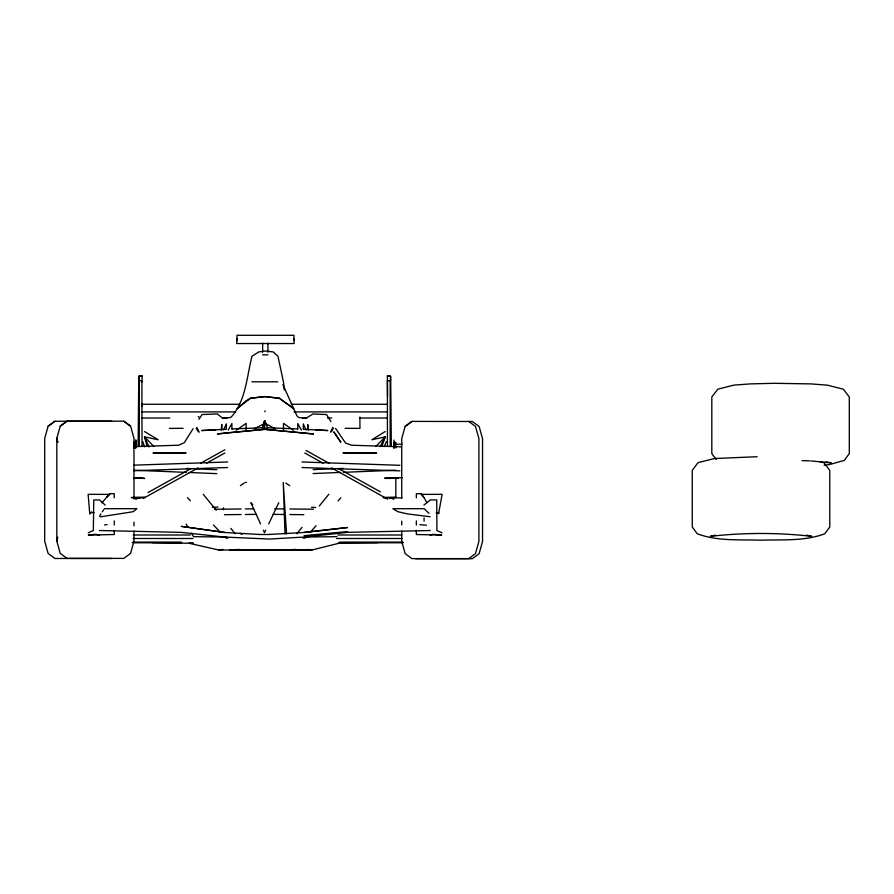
<?xml version="1.0" encoding="UTF-8"?>
<svg xmlns="http://www.w3.org/2000/svg" width="894" height="894" viewBox="0 0 894 894"><rect width="100%" height="100%" fill="white"/><g stroke="black" fill="none" stroke-linecap="round" stroke-linejoin="round"><path stroke-width="1.34" d="M262.646 352.27L262.657 343.128M267.943 352.27L267.943 343.128M416.347 530.444L416.347 534.523L441.692 535.081L433.02 534.299L430.226 535.227M416.347 525.001L416.347 520.911M416.358 497.779L416.358 493.689L421.599 493.689L426.974 502.64M135.05 442.832L135.854 440.105L135.754 444.229L135.854 442.429L133.988 442.429L133.809 447.972M283.487 430.249L283.499 423.365L293.355 430.215M297.747 429.086L297.758 423.521L301.434 430.07M307.726 429.69L307.737 424.549L308.374 430.014M138.134 446.352L138.771 376.385L142.09 375.938L138.995 375.938L138.95 380.721L140.928 380.721M141.8 406.58L141.822 403.831M142.023 381.872L142.09 375.938M135.732 447.972L135.854 442.429L135.609 447.771M264.11 428.125L264.244 421.722L264.892 428.125M135.564 447.045L135.854 440.105M135.743 447.905L136.033 442.597M237.011 338.714L236.675 343.542L294.148 343.542L293.936 338.714M221.164 430.014L221.813 424.549L221.824 429.69M91.769 511.837L89.769 513.771L89.903 512.687L94.06 512.608M133.988 530.924L133.988 541.105L130.58 553.375L123.785 558.392L67.039 558.392L60.233 553.375L56.825 541.105L57.741 537.16M111.661 421.253L54.914 421.253L48.12 426.237L44.7 438.406L44.7 541.183L48.12 553.453L54.914 558.471L111.661 558.471M133.988 499.109L133.988 438.328L130.58 426.159L123.785 421.175L67.039 421.175L60.233 426.159L56.825 438.328L56.825 541.105M415.587 558.705L472.323 558.705L479.128 553.677L482.536 541.418L482.536 438.63L479.128 426.46L472.323 421.487L411.944 421.409L405.15 426.393L401.73 438.563L401.73 498.07M264.847 428.807L267.608 427.891L264.78 420.605L262.121 427.991L263.942 428.539M381.995 445.961L385.336 436.853L371.859 439.759L385.18 431.545M395.282 443.458L395.673 442.429L393.807 442.429L393.93 447.972M384.174 446.676L386.387 441.58M223.534 429.913L226.361 423.89L226.383 429.288L201.776 430.55L215.286 429.779L213.364 429.88M265.708 530.198L264.512 532.701L263.372 530.198M268.681 523.951L278.794 502.696M330.478 432.126L332.836 427.522M380.073 446.676L385.336 436.853L375.804 446.452M228.227 430.07L231.904 423.521L231.915 429.086M331.294 431.824L333.417 428.248M193.093 428.673L184.332 442.664L178.666 445.212L134.256 446.654M198.926 419.353L202.078 414.548L217.343 413.956L222.829 418.403L230.943 417.386C245.906 400.981 246.722 376.888 251.952 356.281L258.679 351.957L265.451 351.018L273.34 351.957L277.956 356.281L283.543 382.442L284.258 389.963M99.592 516.017L100.966 513.916M102.341 511.826L103.715 509.736M264.691 411.631L265.272 410.916M296.875 533.718L302.049 527.326M319.314 505.993L328.802 494.27M101.961 502.841L109.616 493.689L114.242 493.689L114.242 497.779M306.944 536.009L305.122 538.076L303.1 538.076M310.609 531.885L316.096 525.683M338.055 500.886L340.804 497.779M106.811 497.299L109.817 494.393L88.126 494.337L89.769 513.771M423.912 505.076L430.282 499.925L436.753 499.925L436.92 530.511L442.027 532.768M48.12 426.237L54.914 421.253M60.233 426.159L67.039 421.175M405.15 426.393L411.944 421.409M236.307 430.215L246.163 423.365L246.174 430.249M240.385 485.677L244.207 483.062M135.832 499.31L138.268 497.958M148.024 492.527L190.701 468.769M200.457 463.338L224.841 449.76M143.152 498.506L198.01 467.953M206.548 463.204L224.841 453.023M254.343 428.774L263.674 423.935M88.215 532.768L93.334 530.511L93.781 499.925L99.58 499.925L105.224 505.076M151.969 542.636L188.98 543.239L218.784 550.022L311.939 550.011L340.301 542.926L377.693 542.636M715.513 535.171L710.35 536.344C743.864 532.522 778.182 532.522 811.707 536.344L806.533 535.171M139.989 497.891C160.328 496.505 112.532 497.6 139.989 497.891L133.541 497.891M389.672 477.72C369.334 479.106 417.129 478.022 389.672 477.72L402.11 477.72M218.784 550.022L222.919 549.419M100.217 516.877L133.15 511.714L136.927 508.686L104.408 508.686M824.112 465.271L829.621 464.534L844.282 460.376L849.3 453.616L849.3 396.981L843.277 389.181L827.241 385.135L810.88 383.895L774.092 383.302L750.234 383.895L733.873 385.135L717.826 389.181L711.814 396.981L711.814 453.616L716.105 459.415M139.989 477.72L133.698 478.469L140.079 477.72L144.716 478.469L133.541 477.72M389.672 497.891C414.592 496.315 354.404 497.992 402.11 497.891M303.815 532.444L347.542 527.516L304.094 532.478L269.34 534.444M104.509 524.946L107.124 524.655M304.094 535.651L347.542 531.561M230.954 550.257L232.697 550.235L229.613 550.112L239.19 549.352M262.646 354.873L267.932 354.873M436.093 512.888L438.675 512.687L438.563 513.771L442.117 494.337L421.04 494.393M299.378 550.123L296.909 550.291L301.133 550.123L294.003 549.296M262.154 427.813L231.904 428.919M99.58 535.227L95.87 534.299L88.327 535.081L114.253 534.523L114.253 530.444M212.426 507.311L217.946 507.066M313.123 469.618L333.775 468.78M337.91 468.612L343.419 468.4M313.123 473.541L340.659 472.423M343.419 472.323L395.74 470.21M133.865 465.171L227.691 461.974M133.865 470.725L227.691 467.528M430.215 530.533L347.542 532.355L304.094 537.048L269.608 539.048L224.483 537.048L181.035 532.355L99.424 530.533M180.856 452.811L185.069 452.945L153.042 453.079L186.175 452.856M214.683 509.245L241.145 508.977M245.325 508.932L253.684 508.842M224.439 514.698L241.145 514.531M245.325 514.486L256.477 514.374M305.111 537.037L336.982 536.668M169.447 428.394L183.091 428.327M174.129 452.967L185.069 452.945M229.613 550.112L309.268 550.022M387.549 396.31L387.37 376.016L390.454 376.016L390.499 380.721L387.415 380.721L387.415 445.983M251.918 381.805L277.743 381.805M141.889 404.267L239.603 404.267M291.243 404.267L387.56 404.267M141.889 411.911L235.413 411.911M294.037 411.911L387.56 411.911M141.889 418.034L169.804 418.034M222.852 418.034L227.042 418.034M302.418 418.034L306.597 418.034M327.539 418.034L331.73 418.034M359.645 418.034L387.56 418.034M394.053 447.771L393.807 442.429L393.908 444.229L402.054 444.229M757.14 456.711L714.34 458.544L698.292 462.589L697.298 463.595L692.28 470.389L692.28 527.024L697.286 533.785C717.636 541.418 739.729 539.462 761.029 540.188C782.317 539.462 804.41 541.418 824.76 533.785L829.766 527.024L829.766 470.389L823.754 462.589L819.731 461.494M245.157 482.414L246.465 482.414M258.969 534.478L269.608 534.478M133.34 535.003L190.377 535.003M337.843 535.003L401.831 535.003M225.925 538.076L227.936 538.076M133.072 538.501L192.981 538.501M336.502 538.501L401.998 538.501M132.681 542.356L181.37 542.356M339.943 542.356L402.546 542.356M132.234 542.446L181.605 542.434M338.804 542.446L403.06 542.434M133.083 542.636L181.225 542.636M338.681 542.636L403.317 542.636M355.521 452.967L343.899 452.945L376.62 453.079L342.938 452.856M345.084 428.315L359.958 428.394L359.88 417.073M226.372 537.037L193.529 536.668L191.506 533.226M274.57 508.831L284.314 508.932M289.891 508.988L313.559 509.222M273.184 514.374L284.314 514.486M289.891 514.542L303.815 514.687M297.758 428.919L267.485 427.813M401.261 446.844L351.521 445.212L345.587 443.055L335.552 428.338M802.063 460.611L809.618 460.868M301.96 461.974L399.875 465.305M301.96 467.528L399.875 470.859M186.41 468.456L190.567 468.635M196.099 468.858L216.84 469.719M133.876 470.222L186.41 472.378M189.182 472.501L216.84 473.641M311.481 507.289L315.627 507.457M315.604 429.88L327.886 430.55L303.289 429.276L303.289 423.89L306.061 429.913M810.88 460.913L831.23 462.936L826.067 461.762M259.238 534.444L224.483 532.478L181.314 526.365L224.763 532.444M419.912 524.655L426.438 525.236M430.115 516.721L407.329 513.894L397.908 511.714L392.879 508.686L424.169 508.686L428.964 513.335M307.849 549.408L311.939 550.011M264.836 423.331L275.33 428.774M240.05 533.305L241.939 534.31M306.027 450.442L329.182 463.338M338.938 468.769L380.363 491.845M391.337 497.958L393.773 499.31M304.809 453.023L323.092 463.204M331.618 467.953L387.683 499.176M144.47 431.545L158.216 439.759L144.504 436.853L147.141 446.229M285.812 483.062L289.734 485.677M468.691 421.409L475.485 426.393L478.905 438.563L478.905 541.339L475.485 553.598L468.691 558.627L411.944 558.627L405.15 553.598L401.73 541.339L401.73 531.159M123.785 421.175L130.58 426.159M198.278 416.459L199.273 417.442M252.745 504.585L250.868 502.696L260.534 523.951M153.958 446.531L144.504 436.853L149.052 446.955M187.461 497.712L190.344 500.741M213.42 524.957L220.159 532.031M421.968 495.41L423.812 497.455M203.273 494.27L216.203 510.262M230.853 528.388L235.156 533.718M330.925 421.555L326.545 414.548L313.001 413.956L305.793 418.403L298.708 417.498L296.909 415.811L282.884 384.599M196.244 428.248L198.367 431.824M186.12 524.029L188.142 527.471M196.814 427.522L199.183 432.126M133.988 442.429L134.379 443.458M142.761 441.58L144.638 446.844M393.807 440.105L394.6 442.832M286.549 533.919L283.242 482.414L285.007 533.919M393.628 442.597L393.908 447.905M393.975 444.273L394.098 447.045M264.244 421.722L264.4 425.566M395.673 442.429L395.852 447.972M387.37 376.016L390.678 376.475L391.315 446.274M264.78 420.605L264.814 424.706M114.242 520.911L114.242 525.001M424.08 517.939L424.08 521.124M401.73 521.124L401.73 524.867M395.83 478.469L395.83 497.142M390.186 381.023L390.186 446.028M293.936 340.435L293.936 335.295L237.011 335.295L237.011 340.536M223.455 507.848L223.455 509.736M141.889 381.112L142.045 445.983M139.263 381.023L139.263 446.028M133.988 522.141L133.988 525.884M246.006 401.037L237.111 408.592L250.421 398.266L264.892 396.567L279.397 398.266L293.578 408.592L279.397 398.266L264.769 396.623L250.421 398.266L246.006 401.037M226.193 432.886L217.432 433.959L264.881 429.343L313.381 433.959L264.881 429.343L226.193 432.886M193.138 543.228L188.98 543.239L193.16 543.239M335.518 434.328L333.741 431.813L340.86 442.284L335.518 434.328M57.741 442.239L56.825 438.328L57.741 442.239"/></g></svg>
